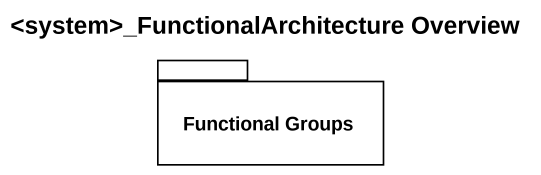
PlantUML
@startuml
title <system>_FunctionalArchitecture Overview
package "Functional Groups" as Functional_Groups {
}
@enduml
